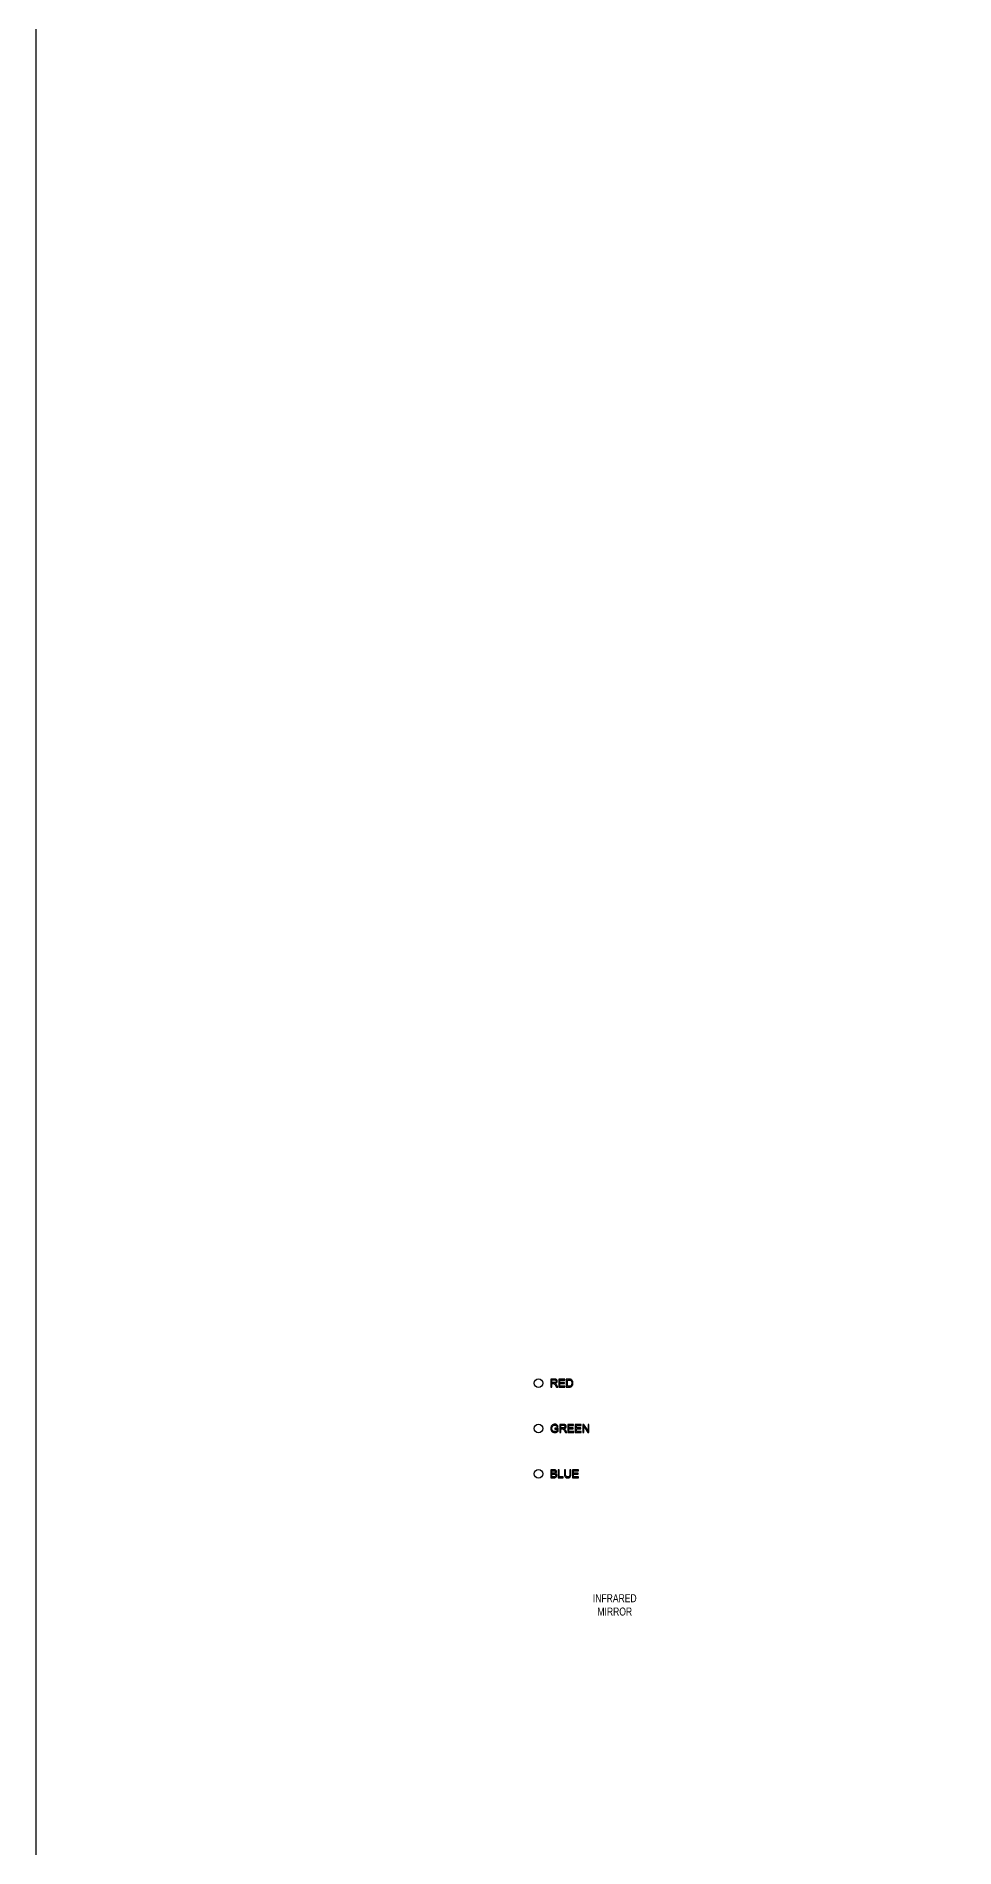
# Model space of a CAD drawing. Header units: inches. Extents: x 547 to 723, y 527 to 790.
# Drawn here: x 547.31 to 564.54, y 654.53 to 688.48 of the extents above; entities that cross this region are included whole.
import ezdxf

# ---------------------------------------------------------------- set-up
doc = ezdxf.new("R2010")
doc.units = ezdxf.units.IN
doc.header["$MEASUREMENT"] = 0
doc.styles.get("Standard").update_dxf_attribs({"font": 'arial.ttf'})

msp = doc.modelspace()

# ---------------------------------------------------------------- linework, layer by layer
at = {"color": 3, "linetype": 'ByBlock'}
msp.add_lwpolyline([(547.314, 790.348), (722.822, 790.348), (722.822, 526.767), (547.314, 526.767)], close=True, dxfattribs=at)
at = {"color": 2, "linetype": 'ByBlock', "flags": 128}
for points in [[(557.052, 663.226), (557.044, 663.231), (557.052, 663.233), (557.061, 663.236), (557.069, 663.24), (557.075, 663.245), (557.077, 663.246), (557.082, 663.254), (557.085, 663.262), (557.086, 663.272), (557.086, 663.277), (557.084, 663.286), (557.08, 663.294), (557.077, 663.298), (557.071, 663.304), (557.063, 663.309), (557.061, 663.309), (557.053, 663.311), (557.044, 663.312), (557.032, 663.313), (556.966, 663.313), (556.966, 663.163), (556.986, 663.163), (556.986, 663.229), (557.009, 663.229), (557.011, 663.229), (557.02, 663.229), (557.02, 663.229), (557.029, 663.225), (557.032, 663.222), (557.039, 663.215), (557.042, 663.211), (557.047, 663.203), (557.053, 663.194), (557.073, 663.163), (557.098, 663.163), (557.072, 663.204), (557.068, 663.21), (557.062, 663.217), (557.056, 663.224)], [(557.065, 663.267), (557.061, 663.258), (557.058, 663.254), (557.05, 663.249), (557.048, 663.249), (557.039, 663.247), (557.028, 663.247), (556.986, 663.247), (556.986, 663.296), (557.033, 663.296), (557.042, 663.296), (557.051, 663.293), (557.058, 663.289), (557.059, 663.288), (557.064, 663.281), (557.065, 663.272)], [(557.137, 663.18), (557.137, 663.231), (557.22, 663.231), (557.22, 663.249), (557.137, 663.249), (557.137, 663.295), (557.226, 663.295), (557.226, 663.313), (557.117, 663.313), (557.117, 663.163), (557.229, 663.163), (557.229, 663.18)], [(557.38, 663.247), (557.379, 663.257), (557.377, 663.266), (557.375, 663.274), (557.374, 663.277), (557.369, 663.286), (557.364, 663.293), (557.357, 663.3), (557.353, 663.303), (557.344, 663.308), (557.335, 663.311), (557.329, 663.312), (557.319, 663.312), (557.308, 663.313), (557.256, 663.313), (557.256, 663.163), (557.31, 663.163), (557.316, 663.163), (557.326, 663.164), (557.335, 663.165), (557.335, 663.165), (557.345, 663.169), (557.353, 663.173), (557.353, 663.173), (557.36, 663.179), (557.366, 663.186), (557.369, 663.19), (557.373, 663.199), (557.377, 663.208), (557.377, 663.21), (557.379, 663.219), (557.38, 663.228), (557.381, 663.239)], [(557.36, 663.238), (557.36, 663.228), (557.358, 663.218), (557.356, 663.21), (557.355, 663.207), (557.351, 663.198), (557.345, 663.191), (557.34, 663.187), (557.332, 663.183), (557.328, 663.182), (557.319, 663.181), (557.308, 663.18), (557.276, 663.18), (557.276, 663.295), (557.308, 663.295), (557.317, 663.295), (557.326, 663.294), (557.333, 663.292), (557.339, 663.289), (557.346, 663.283), (557.353, 663.275), (557.356, 663.268), (557.358, 663.26), (557.36, 663.25), (557.36, 663.239)], [(556.986, 662.389), (556.986, 662.392), (556.987, 662.402), (556.989, 662.411), (556.992, 662.419), (556.996, 662.426), (557.001, 662.434), (557.002, 662.434), (557.009, 662.44), (557.017, 662.445), (557.022, 662.447), (557.031, 662.449), (557.041, 662.449), (557.043, 662.449), (557.053, 662.448), (557.062, 662.445), (557.069, 662.441), (557.076, 662.435), (557.076, 662.434), (557.081, 662.427), (557.084, 662.417), (557.102, 662.422), (557.099, 662.431), (557.096, 662.439), (557.091, 662.446), (557.087, 662.451), (557.079, 662.456), (557.07, 662.461), (557.069, 662.462), (557.06, 662.465), (557.051, 662.466), (557.041, 662.466), (557.037, 662.466), (557.028, 662.466), (557.018, 662.463), (557.009, 662.461), (557.001, 662.457), (557, 662.456), (556.992, 662.451), (556.986, 662.445), (556.98, 662.438), (556.975, 662.429), (556.973, 662.425), (556.97, 662.416), (556.967, 662.407), (556.966, 662.398), (556.966, 662.388), (556.966, 662.384), (556.967, 662.374), (556.968, 662.365), (556.971, 662.357), (556.975, 662.348), (556.976, 662.346), (556.981, 662.338), (556.987, 662.331), (556.994, 662.325), (557.002, 662.321), (557.006, 662.319), (557.014, 662.316), (557.023, 662.313), (557.032, 662.311), (557.043, 662.311), (557.046, 662.311), (557.056, 662.312), (557.065, 662.314), (557.074, 662.317), (557.08, 662.319), (557.088, 662.324), (557.096, 662.329), (557.104, 662.335), (557.104, 662.39), (557.041, 662.39), (557.041, 662.373), (557.085, 662.373), (557.085, 662.345), (557.083, 662.343), (557.076, 662.338), (557.066, 662.334), (557.06, 662.332), (557.051, 662.33), (557.041, 662.329), (557.04, 662.329), (557.031, 662.33), (557.022, 662.332), (557.013, 662.336), (557.013, 662.336), (557.005, 662.341), (556.999, 662.347), (556.993, 662.355), (556.991, 662.361), (556.988, 662.369), (556.987, 662.379)], [(557.254, 662.428), (557.252, 662.437), (557.248, 662.445), (557.245, 662.448), (557.239, 662.455), (557.231, 662.46), (557.229, 662.46), (557.222, 662.462), (557.212, 662.463), (557.2, 662.464), (557.134, 662.464), (557.134, 662.314), (557.154, 662.314), (557.154, 662.38), (557.177, 662.38), (557.179, 662.38), (557.188, 662.38), (557.189, 662.38), (557.197, 662.375), (557.2, 662.373), (557.207, 662.366), (557.21, 662.362), (557.215, 662.354), (557.221, 662.345), (557.241, 662.314), (557.266, 662.314), (557.24, 662.354), (557.236, 662.36), (557.23, 662.368), (557.223, 662.374), (557.221, 662.377), (557.212, 662.382), (557.22, 662.383), (557.229, 662.387), (557.237, 662.39), (557.244, 662.396), (557.245, 662.397), (557.25, 662.405), (557.253, 662.413), (557.254, 662.423)], [(557.305, 662.331), (557.305, 662.382), (557.388, 662.382), (557.388, 662.4), (557.305, 662.4), (557.305, 662.446), (557.394, 662.446), (557.394, 662.464), (557.285, 662.464), (557.285, 662.314), (557.397, 662.314), (557.397, 662.331)], [(557.445, 662.331), (557.445, 662.382), (557.528, 662.382), (557.528, 662.4), (557.445, 662.4), (557.445, 662.446), (557.534, 662.446), (557.534, 662.464), (557.425, 662.464), (557.425, 662.314), (557.537, 662.314), (557.537, 662.331)], [(557.664, 662.464), (557.664, 662.346), (557.585, 662.464), (557.564, 662.464), (557.564, 662.314), (557.583, 662.314), (557.583, 662.432), (557.662, 662.314), (557.682, 662.314), (557.682, 662.464)], [(557.233, 662.418), (557.229, 662.409), (557.226, 662.405), (557.218, 662.401), (557.216, 662.4), (557.207, 662.398), (557.197, 662.397), (557.154, 662.397), (557.154, 662.447), (557.201, 662.447), (557.21, 662.447), (557.219, 662.445), (557.226, 662.44), (557.227, 662.439), (557.232, 662.432), (557.234, 662.423)], [(557.06, 661.539), (557.051, 661.543), (557.053, 661.544), (557.061, 661.55), (557.067, 661.557), (557.071, 661.566), (557.072, 661.575), (557.072, 661.577), (557.07, 661.586), (557.066, 661.595), (557.064, 661.597), (557.058, 661.604), (557.05, 661.609), (557.042, 661.611), (557.033, 661.613), (557.022, 661.613), (556.966, 661.613), (556.966, 661.463), (557.023, 661.463), (557.029, 661.463), (557.039, 661.464), (557.047, 661.466), (557.056, 661.468), (557.064, 661.473), (557.069, 661.478), (557.075, 661.487), (557.075, 661.488), (557.078, 661.497), (557.079, 661.507), (557.079, 661.512), (557.076, 661.521), (557.072, 661.529), (557.068, 661.534)], [(557.052, 661.572), (557.052, 661.568), (557.048, 661.559), (557.045, 661.556), (557.037, 661.552), (557.029, 661.55), (557.018, 661.55), (556.986, 661.55), (556.986, 661.595), (557.016, 661.595), (557.021, 661.595), (557.031, 661.595), (557.038, 661.593), (557.042, 661.592), (557.049, 661.586), (557.05, 661.582)], [(557.058, 661.503), (557.055, 661.494), (557.054, 661.492), (557.048, 661.486), (557.046, 661.484), (557.037, 661.482), (557.034, 661.481), (557.023, 661.481), (556.986, 661.481), (556.986, 661.532), (557.02, 661.532), (557.024, 661.532), (557.035, 661.532), (557.042, 661.53), (557.047, 661.528), (557.054, 661.521), (557.057, 661.516), (557.059, 661.507)], [(557.125, 661.481), (557.125, 661.613), (557.106, 661.613), (557.106, 661.463), (557.199, 661.463), (557.199, 661.481)], [(557.321, 661.527), (557.321, 661.523), (557.321, 661.511), (557.319, 661.502), (557.316, 661.494), (557.312, 661.488), (557.308, 661.485), (557.301, 661.482), (557.292, 661.479), (557.281, 661.478), (557.277, 661.478), (557.267, 661.48), (557.259, 661.484), (557.259, 661.484), (557.251, 661.49), (557.247, 661.498), (557.247, 661.498), (557.245, 661.505), (557.243, 661.515), (557.243, 661.527), (557.243, 661.613), (557.223, 661.613), (557.223, 661.527), (557.223, 661.526), (557.223, 661.515), (557.224, 661.505), (557.226, 661.496), (557.229, 661.489), (557.229, 661.488), (557.234, 661.48), (557.24, 661.473), (557.248, 661.468), (557.254, 661.465), (557.262, 661.463), (557.272, 661.461), (557.283, 661.46), (557.292, 661.461), (557.301, 661.462), (557.31, 661.465), (557.318, 661.469), (557.318, 661.469), (557.326, 661.475), (557.332, 661.483), (557.336, 661.491), (557.338, 661.497), (557.34, 661.505), (557.341, 661.515), (557.341, 661.527), (557.341, 661.613), (557.321, 661.613)], [(557.394, 661.481), (557.394, 661.532), (557.477, 661.532), (557.477, 661.549), (557.394, 661.549), (557.394, 661.595), (557.483, 661.595), (557.483, 661.613), (557.375, 661.613), (557.375, 661.463), (557.486, 661.463), (557.486, 661.481)]]:
    msp.add_lwpolyline(points, close=True, dxfattribs=at)
at = {"color": 1, "linetype": 'ByBlock'}
for centre in [(556.736, 663.238), (556.736, 662.388), (556.736, 661.538)]:
    msp.add_circle(centre, 0.08, dxfattribs=at)

# ---------------------------------------------------------------- texts
at = {"color": 2, "linetype": 'ByBlock', "insert": (552.698, 659.281), "char_height": 0.15, "attachment_point": 1}
msp.add_mtext_dynamic_manual_height_columns('\\pxqc;{\\fBankGothic|b0|i0|c0|p34;\\W0.8;INFRARED\\PMIRROR}', width=10.93495, gutter_width=12.132, heights=[0.93], dxfattribs=at)

doc.saveas('drawing.dxf')
